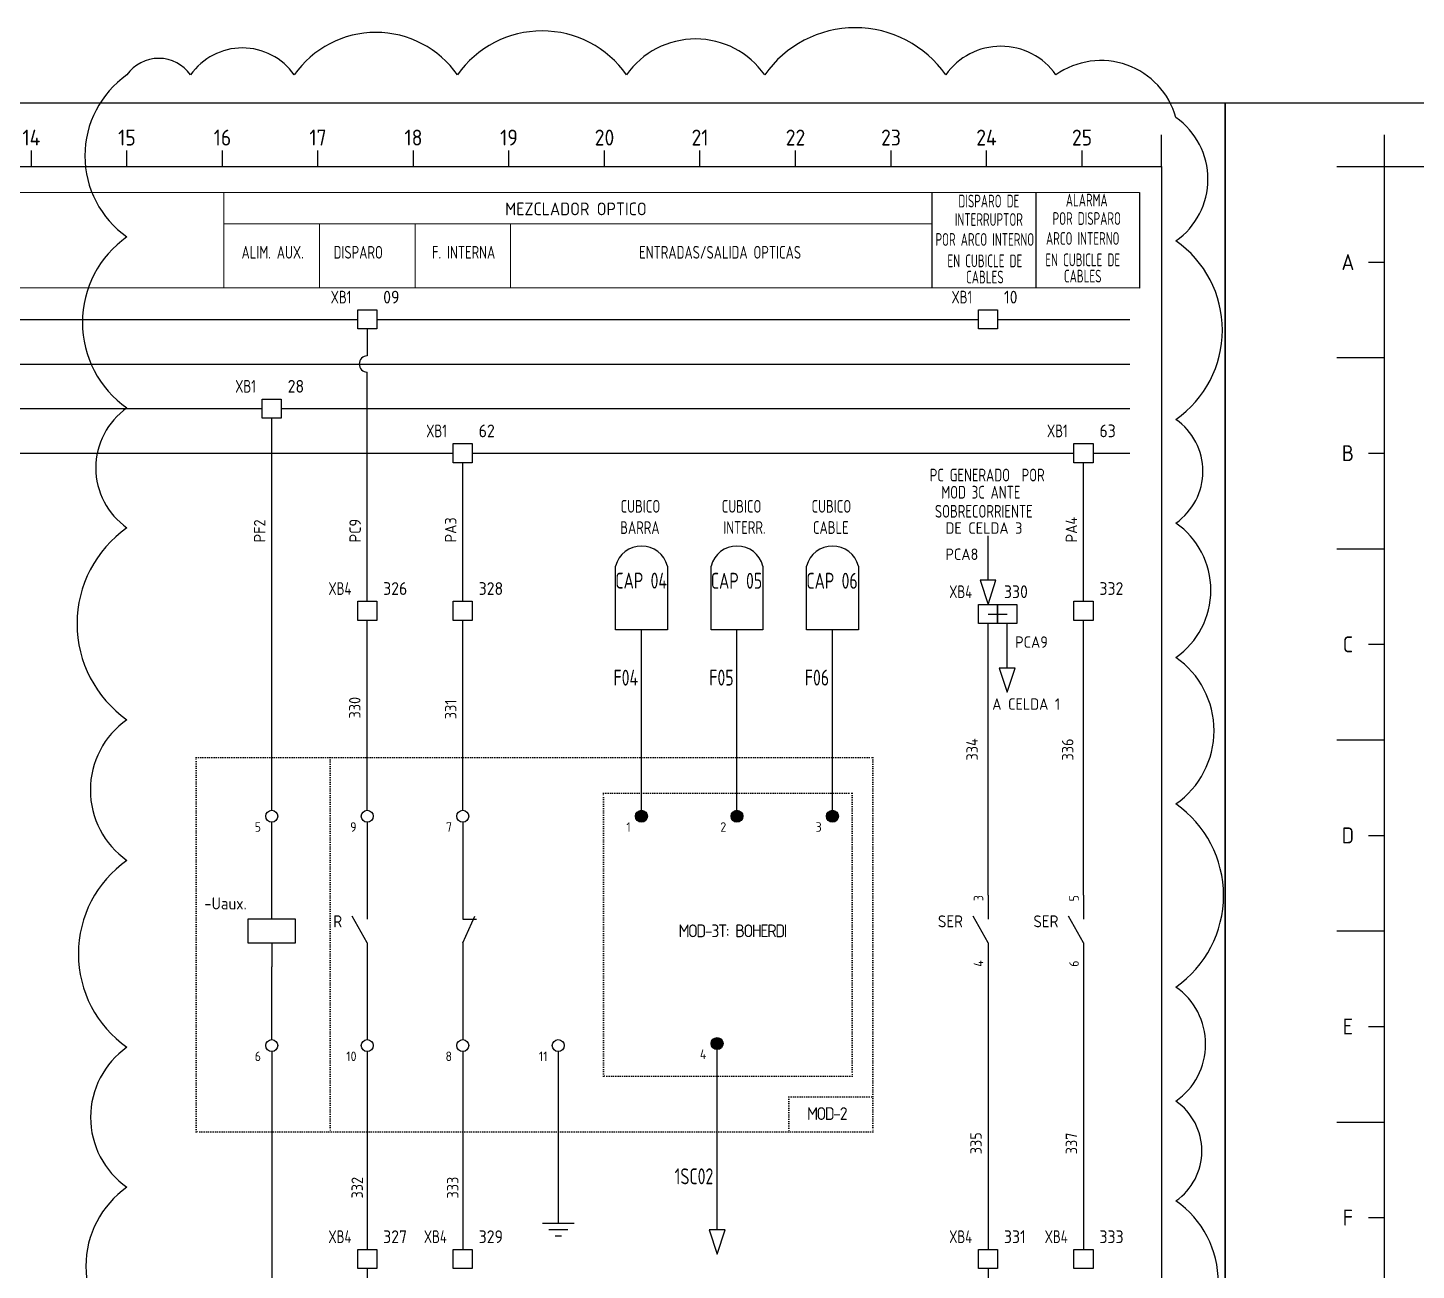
# Model space of a CAD drawing. Header units: millimetres. Extents: x 2272 to 7312, y -3839 to -3184.
# Drawn here: x 5023.4 to 5241.5, y -3378.8 to -3183.8 of the extents above; entities that cross this region are included whole.
import ezdxf
from ezdxf.enums import TextEntityAlignment as Align

# ---------------------------------------------------------------- set-up
doc = ezdxf.new("R2010")
doc.units = ezdxf.units.MM
doc.linetypes.add('DOT', pattern=[0.25, 0, -0.25])
for name, color, linetype in [('AUXILIAR', 30, 'Continuous'), ('CABLES', 3, 'Continuous'), ('COTAS', 3, 'Continuous'), ('SYMS', 7, 'Continuous'), ('TAGFIXED', 7, 'Continuous'), ('TAGS', 7, 'Continuous'), ('TERMS', 7, 'Continuous'), ('TEXTO', 3, 'Continuous'), ('TEXTOS', 3, 'Continuous'), ('WIRENO', 115, 'Continuous')]:
    doc.layers.add(name, color=color, linetype=linetype)
doc.layers.add('CDO_110VCC', color=3, linetype='Continuous', lineweight=18)
doc.styles.add('ROMANS', font='isocp3.shx')
doc.styles.add('style1', font='arial.ttf', dxfattribs={"height": 1})
doc.styles.add('style2', font='romab___.ttf', dxfattribs={"height": 1})
doc.styles.add('WD_IEC', font='ISOCP2.shx', dxfattribs={"width": 0.9, "height": 4})

# ---------------------------------------------------------------- blocks, each defined once
blk = doc.blocks.new('VCR1')
for p, q in [((0, 2.5), (0, 7.5)), ((0, -2.5), (0, -7.5))]:
    blk.add_line(p, q)
blk.add_lwpolyline([(-5, 2.5), (-5, -2.5), (5, -2.5), (5, 2.5)], close=True)
at = {"style": 'WD_IEC'}
for tag, p in [('INST', (-5.25, 11.5)), ('LOC', (-5.25, 8)), ('TAG1', (-5.25, 4.5)), ('DESC1', (-5.25, -6.85)), ('DESC2', (-5.25, -10.35)), ('DESC3', (-5.25, -13.85))]:
    blk.add_attdef(tag, text='', height=2.5, dxfattribs=at).set_placement(p, align=Align.RIGHT)
blk.add_attdef('TERM01', text='', height=2, rotation=90, dxfattribs=at).set_placement((-1, 7.5), align=Align.RIGHT)
at = {"style": 'WD_IEC', "flags": 1}
for tag, p, height in [('X2TERM01', (0, 7.5), 0.32), ('X4LINK', (-5, 0), 0.32), ('X1LINK', (5, 0), 0.32), ('ASSYCODE', (1, -4), 1), ('FAMILY', (1, -5.5), 1), ('X8TERM02', (0, -7.5), 0.32), ('CATDESC', (1, -7), 1)]:
    blk.add_attdef(tag, p, '', height=height, dxfattribs=at)
at = {"style": 'WD_IEC', "flags": 9}
for tag, p in [('MFG', (-6, 1)), ('CAT', (-6, -1.5))]:
    blk.add_attdef(tag, text='', height=1.5, dxfattribs=at).set_placement(p, align=Align.RIGHT)
at = {"style": 'WD_IEC'}
blk.add_attdef('TERM02', (-1, -7.5), '', height=2, rotation=90, dxfattribs=at)
at = {"lineweight": 9, "style": 'WD_IEC'}
for tag, p in [('NO', (-5.5, -16.5)), ('NC', (-5.5, -20))]:
    blk.add_attdef(tag, text='', height=2.5, dxfattribs=at).set_placement(p, align=Align.TOP_RIGHT)
for tag, p in [('XREFNO', (-4, -16.5)), ('XREFNC', (-4, -20))]:
    blk.add_attdef(tag, text='', height=2.5, dxfattribs=at).set_placement(p, align=Align.TOP_LEFT)
blk = doc.blocks.new('VT0002')
blk.add_circle((0, 0), 1.25)
at = {"style": 'WD_IEC', "flags": 1}
for tag, p, height in [('ASSYCODE', (2.75, 10.75), 1), ('CATDESC', (2.75, 9.25), 1), ('MFG', (2.75, 7.25), 1.5), ('CAT', (2.75, 4.75), 1.5), ('X4PIN01', (-1.25, 1), 0.25), ('X4TERM01', (-1.25, 0), 0.25), ('X4TERMDESC01', (-1.25, 0.5), 0.4), ('STRIPSEQ', (0, 0), 0.025), ('X2PIN01', (0, 2.25), 0.25), ('X2TERM01', (0, 1.25), 0.25), ('X8PIN01', (0, -0.25), 0.25), ('X2TERMDESC01', (0, 1.75), 0.4), ('X1PIN01', (1.25, 1), 0.25), ('X1TERM01', (1.25, 0), 0.25), ('X1TERMDESC01', (1.25, 0.5), 0.4), ('LINKTERM', (0, -0.04), 0.025), ('X8TERM01', (0, -1.25), 0.25), ('X8TERMDESC01', (0, -0.75), 0.4)]:
    blk.add_attdef(tag, p, '', height=height, dxfattribs=at)
at = {"style": 'WD_IEC'}
for tag, p in [('INST', (-2.25, 6.5)), ('LOC', (-2.25, 3.5)), ('DESC1', (-2.25, -6.25)), ('DESC2', (-2.25, -9.25)), ('DESC3', (-2.25, -12.25))]:
    blk.add_attdef(tag, text='', height=2.5, dxfattribs=at).set_placement(p, align=Align.RIGHT)
at = {"style": 'WD_IEC', "flags": 8}
for tag, height, p in [('TAGSTRIP', 2.5, (-2.25, 0.5)), ('TERM01', 2, (-2.25, -3.25))]:
    blk.add_attdef(tag, text='', height=height, dxfattribs=at).set_placement(p, align=Align.RIGHT)
blk = doc.blocks.new('VSW11')
for p, q in [((0, 7.5), (0, 2.5)), ((0, -2.5), (-3.125, 3.125)), ((0, -2.5), (0, -7.5))]:
    blk.add_line(p, q)
at = {"style": 'WD_IEC'}
for tag, p in [('INST', (-5.25, 6.75)), ('LOC', (-5.25, 3.75)), ('TAG1', (-5.25, 0.75)), ('DESC1', (-5.25, -11.85)), ('DESC2', (-5.25, -14.85)), ('DESC3', (-5.25, -17.85))]:
    blk.add_attdef(tag, text='', height=2.5, dxfattribs=at).set_placement(p, align=Align.RIGHT)
blk.add_attdef('TERM01', text='', height=2, rotation=90, dxfattribs=at).set_placement((-1, 7.5), align=Align.RIGHT)
at = {"style": 'WD_IEC', "flags": 1}
for tag, p, height in [('X2TERM01', (0, 7.5), 0.32), ('CONTACT', (0.5, 4.5), 1), ('COMMON', (1.75, 3.25), 1), ('X4LINK', (-3, 0), 0.32), ('X1LINK', (-0.5, 0), 0.32), ('ASSYCODE', (1, -4), 1), ('FAMILY', (1, -5.5), 1), ('X8TERM02', (0, -7.5), 0.32), ('CATDESC', (1, -7), 1)]:
    blk.add_attdef(tag, p, '', height=height, dxfattribs=at)
at = {"style": 'WD_IEC'}
blk.add_attdef('TERM02', (-1, -7.5), '', height=2, rotation=90, dxfattribs=at)
at = {"style": 'WD_IEC', "flags": 9}
for tag, p in [('MFG', (-5.75, -2.75)), ('CAT', (-5.75, -5.25))]:
    blk.add_attdef(tag, text='', height=1.5, dxfattribs=at).set_placement(p, align=Align.RIGHT)
at = {"lineweight": 15, "style": 'WD_IEC'}
for tag, p in [('XREF', (-5.25, -8.85)), ('WDTAGALT', (-5.25, -20.85))]:
    blk.add_attdef(tag, text='', height=2.5, dxfattribs=at).set_placement(p, align=Align.RIGHT)
blk = doc.blocks.new('VSW22')
for p, q in [((0, 7.5), (0, 2.5)), ((0, -2.5), (2.5, 3.12)), ((0, 2.5), (2.87, 2.5)), ((0, -2.5), (0, -7.5))]:
    blk.add_line(p, q)
at = {"style": 'WD_IEC'}
for tag, p in [('INST', (-5.25, 7.75)), ('LOC', (-5.25, 4.25)), ('TAG2', (-5.25, 0.75)), ('XREF', (-5.25, -3.75)), ('DESC1', (-5.25, -7.6)), ('DESC2', (-5.25, -11.1)), ('DESC3', (-5.25, -14.6)), ('WDTAGALT', (-5.5, -17.62))]:
    blk.add_attdef(tag, text='', height=2.5, dxfattribs=at).set_placement(p, align=Align.RIGHT)
blk.add_attdef('TERM01', text='', height=2, rotation=90, dxfattribs=at).set_placement((-1, 7.5), align=Align.RIGHT)
at = {"style": 'WD_IEC', "flags": 1}
for tag, p, height in [('X2TERM01', (0, 7.5), 0.32), ('X4LINK', (-2, 0), 0.32), ('X1LINK', (1.11, 0), 0.32), ('CONTACT', (4, -3.5), 1), ('FAMILY', (4, -5), 1), ('COMMON', (5.25, -4.75), 1), ('X8TERM02', (0, -7.5), 0.32)]:
    blk.add_attdef(tag, p, '', height=height, dxfattribs=at)
at = {"style": 'WD_IEC'}
blk.add_attdef('TERM02', (-1, -7.5), '', height=2, rotation=90, dxfattribs=at)
blk = doc.blocks.new('*U204')
blk.add_lwpolyline([(-1.5, 3), (1.5, 3), (1.5, 0), (-1.5, 0)], close=True)
at = {"style": 'ROMANS', "width": 0.8}
blk.add_attdef('XA', text='', height=2, dxfattribs=at).set_placement((-2.5, 4), align=Align.RIGHT)
at = {"layer": 'TEXTO', "style": 'ROMANS'}
blk.add_attdef('BORNE', (2.5, 4), '', height=2, dxfattribs=at)
blk = doc.blocks.new('*U205')
blk.add_lwpolyline([(-1.5, 3), (1.5, 3), (1.5, 0), (-1.5, 0)], close=True)
at = {"style": 'ROMANS', "width": 0.8}
blk.add_attdef('XA', text='', height=2, dxfattribs=at).set_placement((-2.5, 4), align=Align.RIGHT)
at = {"layer": 'TEXTO', "style": 'ROMANS'}
blk.add_attdef('BORNE', (2.5, 4), '', height=2, dxfattribs=at)
blk = doc.blocks.new('*U209')
blk.add_lwpolyline([(-1.5, 3), (1.5, 3), (1.5, 0), (-1.5, 0)], close=True)
at = {"style": 'ROMANS', "width": 0.8}
blk.add_attdef('XA', text='', height=2, dxfattribs=at).set_placement((-2.5, 4), align=Align.RIGHT)
at = {"layer": 'TEXTO', "style": 'ROMANS'}
blk.add_attdef('BORNE', (2.5, 4), '', height=2, dxfattribs=at)
blk = doc.blocks.new('*U210')
blk.add_lwpolyline([(-1.5, 3), (1.5, 3), (1.5, 0), (-1.5, 0)], close=True)
at = {"style": 'ROMANS', "width": 0.8}
blk.add_attdef('XA', text='', height=2, dxfattribs=at).set_placement((-2.5, 4), align=Align.RIGHT)
at = {"layer": 'TEXTO', "style": 'ROMANS'}
blk.add_attdef('BORNE', (2.5, 4), '', height=2, dxfattribs=at)
blk = doc.blocks.new('*U211')
blk.add_lwpolyline([(-1.5, 3), (1.5, 3), (1.5, 0), (-1.5, 0)], close=True)
at = {"style": 'ROMANS', "width": 0.8}
blk.add_attdef('XA', text='', height=2, dxfattribs=at).set_placement((-2.5, 4), align=Align.RIGHT)
at = {"layer": 'TEXTO', "style": 'ROMANS'}
blk.add_attdef('BORNE', (2.5, 4), '', height=2, dxfattribs=at)
blk = doc.blocks.new('*U212')
blk.add_lwpolyline([(-1.5, 3), (1.5, 3), (1.5, 0), (-1.5, 0)], close=True)
at = {"style": 'ROMANS', "width": 0.8}
blk.add_attdef('XA', text='', height=2, dxfattribs=at).set_placement((-2.5, 4), align=Align.RIGHT)
at = {"layer": 'TEXTO', "style": 'ROMANS'}
blk.add_attdef('BORNE', (2.5, 4), '', height=2, dxfattribs=at)
blk = doc.blocks.new('*U213')
blk.add_lwpolyline([(-1.5, 3), (1.5, 3), (1.5, 0), (-1.5, 0)], close=True)
at = {"style": 'ROMANS', "width": 0.8}
blk.add_attdef('XA', text='', height=2, dxfattribs=at).set_placement((-2.5, 4), align=Align.RIGHT)
at = {"layer": 'TEXTO', "style": 'ROMANS'}
blk.add_attdef('BORNE', (2.5, 4), '', height=2, dxfattribs=at)
blk = doc.blocks.new('*U215')
blk.add_lwpolyline([(-1.5, 3), (1.5, 3), (1.5, 0), (-1.5, 0)], close=True)
at = {"style": 'ROMANS', "width": 0.8}
blk.add_attdef('XA', text='', height=2, dxfattribs=at).set_placement((-2.5, 4), align=Align.RIGHT)
at = {"layer": 'TEXTO', "style": 'ROMANS'}
blk.add_attdef('BORNE', (2.5, 4), '', height=2, dxfattribs=at)
blk = doc.blocks.new('TIERRA')
for p, q in [((147.5, 185.5), (152.5, 185.5)), ((148.5, 184.5), (151.5, 184.5)), ((149.5, 183.5), (150.5, 183.5))]:
    blk.add_line(p, q)
blk = doc.blocks.new('VCR21')
for p, q in [((0, 7.5), (0, 2.5)), ((0, -2.5), (-3.12, 3.12)), ((0, -2.5), (0, -7.5))]:
    blk.add_line(p, q)
at = {"style": 'WD_IEC'}
for tag, p in [('INST', (-5.25, 6.75)), ('LOC', (-5.25, 3.75)), ('TAG2', (-5.25, 0.75)), ('XREF', (-5.25, -3.75)), ('DESC1', (-5.25, -6.75)), ('DESC2', (-5.25, -9.75)), ('DESC3', (-5.25, -12.75))]:
    blk.add_attdef(tag, text='', height=2.5, dxfattribs=at).set_placement(p, align=Align.RIGHT)
blk.add_attdef('TERM01', text='', height=2, rotation=90, dxfattribs=at).set_placement((-1, 7.5), align=Align.RIGHT)
at = {"style": 'WD_IEC', "flags": 1}
for tag, p, height in [('X2TERM01', (0, 7.5), 0.32), ('X4LINK', (-2.75, 0), 0.32), ('X1LINK', (-0.5, 0), 0.32), ('CONTACT', (4, -3.5), 1), ('FAMILY', (4, -5), 1), ('COMMON', (5.25, -4.75), 1), ('X8TERM02', (0, -7.5), 0.32)]:
    blk.add_attdef(tag, p, '', height=height, dxfattribs=at)
at = {"style": 'WD_IEC'}
blk.add_attdef('TERM02', (-1, -7.5), '', height=2, rotation=90, dxfattribs=at)
blk = doc.blocks.new('*U206')
blk.add_lwpolyline([(-1.5, 3), (1.5, 3), (1.5, 0), (-1.5, 0)], close=True)
at = {"style": 'ROMANS', "width": 0.8}
blk.add_attdef('XA', text='', height=2, dxfattribs=at).set_placement((-2.5, 4), align=Align.RIGHT)
at = {"layer": 'TEXTO', "style": 'ROMANS'}
blk.add_attdef('BORNE', (2.5, 4), '', height=2, dxfattribs=at)
blk = doc.blocks.new('*U214')
blk.add_lwpolyline([(-1.5, 3), (1.5, 3), (1.5, 0), (-1.5, 0)], close=True)
at = {"style": 'ROMANS', "width": 0.8}
blk.add_attdef('XA', text='', height=2, dxfattribs=at).set_placement((-2.5, 4), align=Align.RIGHT)
at = {"layer": 'TEXTO', "style": 'ROMANS'}
blk.add_attdef('BORNE', (2.5, 4), '', height=2, dxfattribs=at)
blk = doc.blocks.new('WD_WNV')
at = {"linetype": 'Continuous', "style": 'WD_IEC', "width": 0.8}
blk.add_attdef('WIRENO', text='', height=2.5, dxfattribs=at).set_placement((-1.6, 0), align=Align.MIDDLE_RIGHT)
at = {"style": 'WD_IEC', "flags": 1}
for tag, p in [('W08USER', (-1, 0.375)), ('W04USER', (-1, 0.875)), ('W05USER', (-1, 0.75)), ('W09USER', (-1, 0.25)), ('W03USER', (-1, 1)), ('W06USER', (-1, 0.625)), ('W07USER', (-1, 0.5)), ('W02USER', (-1, 1.125)), ('W01USER', (-1, 1.25)), ('W10USER', (-1, 0.125))]:
    blk.add_attdef(tag, text='', height=0.08, dxfattribs=at).set_placement(p, align=Align.CENTER)
blk = doc.blocks.new('*U129')
blk.add_lwpolyline([(-1.5, 3), (1.5, 3), (1.5, 0), (-1.5, 0)], close=True)
at = {"style": 'ROMANS', "width": 0.8}
blk.add_attdef('XA', text='', height=2, dxfattribs=at).set_placement((-2.5, 4), align=Align.RIGHT)
at = {"layer": 'TEXTO', "style": 'ROMANS'}
blk.add_attdef('BORNE', (2.5, 4), '', height=2, dxfattribs=at)
blk = doc.blocks.new('A3-Funcional')
at = {"color": 1, "linetype": 'Continuous'}
for p, q in [((25, 287), (410, 287)), ((25, 10), (25, 287)), ((410, 287), (410, 10))]:
    blk.add_line(p, q, dxfattribs=at)
at = {"color": 11}
blk.add_lwpolyline([(0, 0), (0, 297), (420, 297), (420, 0)], close=True, dxfattribs=at)
at = {"layer": 'TEXTOS'}
blk.add_line((25, 287), (25, 292), dxfattribs=at)
at = {"layer": 'TEXTOS', "color": 3}
for p, q in [((410, 287), (410, 292)), ((232.5, 287), (232.5, 289.5)), ((247.5, 287), (247.5, 289.5)), ((262.5, 287), (262.5, 289.5)), ((277.5, 287), (277.5, 289.5)), ((292.5, 287), (292.5, 289.5)), ((307.5, 287), (307.5, 289.5)), ((322.5, 287), (322.5, 289.5)), ((337.5, 287), (337.5, 289.5)), ((352.5, 287), (352.5, 289.5)), ((367.5, 287), (367.5, 289.5)), ((382.5, 287), (382.5, 289.5)), ((397.5, 287), (397.5, 289.5)), ((17.5, 287), (25, 287)), ((22.5, 272), (25, 272)), ((17.5, 257), (25, 257)), ((22.5, 242), (25, 242)), ((17.5, 227), (25, 227)), ((22.5, 212), (25, 212)), ((17.5, 197), (25, 197)), ((22.5, 182), (25, 182)), ((17.5, 167), (25, 167)), ((22.5, 152), (25, 152)), ((17.5, 137), (25, 137)), ((22.5, 122), (25, 122))]:
    blk.add_line(p, q, dxfattribs=at)
at = {"layer": 'TEXTOS', "color": 3, "style": 'ROMANS'}
for s, p in [('14', (232.5, 290.3)), ('15', (247.5, 290.3)), ('16', (262.5, 290.3)), ('17', (277.5, 290.3)), ('18', (292.5, 290.3)), ('19', (307.5, 290.3)), ('20', (322.5, 290.3)), ('21', (337.5, 290.3)), ('22', (352.5, 290.3)), ('23', (367.5, 290.3)), ('24', (382.5, 290.3)), ('25', (397.5, 290.3))]:
    blk.add_text(s, height=2.5, dxfattribs=at).set_placement(p, align=Align.CENTER)
for s, p in [('A', (19.26, 272)), ('B', (19.26, 242)), ('C', (19.26, 212)), ('D', (19.26, 182)), ('E', (19.26, 152)), ('F', (19.26, 122))]:
    blk.add_text(s, height=2.5, dxfattribs=at).set_placement(p, align=Align.MIDDLE)
at = {"layer": 'TEXTOS', "color": 7, "linetype": 'Continuous', "style": 'style2', "width": 0.8}
blk.add_attdef('CLIENTE', (295.02, 31.81), '', height=3.5, dxfattribs=at)
at = {"layer": 'TEXTOS', "color": 7, "style": 'style2'}
blk.add_attdef('NºOBRA', text='', height=4, dxfattribs=at).set_placement((380.19, 28), align=Align.CENTER)
at = {"layer": 'TEXTOS', "color": 7, "linetype": 'Continuous', "style": 'style1'}
for tag, p in [('0/0', (403.7, 28)), ('1088-01MP01', (379.98, 18.5)), ('REVCLIENTE', (403.7, 18.5)), ('1088-01MP01', (379.98, 11.43)), ('REV', (403.7, 11.19))]:
    blk.add_attdef(tag, text='', height=2.5, dxfattribs=at).set_placement(p, align=Align.CENTER)
at = {"layer": 'TEXTOS', "style": 'ROMANS'}
for tag, p in [('04/01/01', (204.48, 27.37)), ('NAMEDIB', (224.48, 27.33)), ('FECHREV', (204.48, 20.11)), ('NAMEREV', (224.48, 20.1)), ('FECHAPR', (204.48, 12.61)), ('NAMEAPR', (224.48, 12.6))]:
    blk.add_attdef(tag, text='', height=2, dxfattribs=at).set_placement(p, align=Align.CENTER)
at = {"layer": 'TEXTOS', "color": 7, "style": 'style1'}
blk.add_attdef('OBRA', (295.02, 26.8), '', height=2.5, dxfattribs=at)
at = {"layer": 'TEXTOS', "color": 7, "style": 'style1', "width": 0.85}
for tag, p in [('DESCRIPCION1', (332.01, 20.37)), ('DESCRIPCION2', (332.01, 16.29)), ('DESCRIPCION3', (332.01, 12.18))]:
    blk.add_attdef(tag, text='', height=2.5, dxfattribs=at).set_placement(p, align=Align.CENTER)

msp = doc.modelspace()

# ---------------------------------------------------------------- hatches: boundary and pattern name
for points in [[(5120.75, -3307.56, 1), (5118.87, -3307.56, 1)], [(5135.75, -3307.56, 1), (5133.87, -3307.56, 1)], [(5150.75, -3307.56, 1), (5148.87, -3307.56, 1)], [(5132.61, -3343.24, 1), (5130.74, -3343.24, 1)]]:
    msp.add_hatch(color=256).paths.add_polyline_path(points)

# ---------------------------------------------------------------- linework, layer by layer
at = {"color": 3}
for p, q in [((5165.42, -3209.71), (5165.42, -3224.56)), ((5181.74, -3209.71), (5181.74, -3224.56))]:
    msp.add_line(p, q, dxfattribs=at)
for p, q in [((5076.74, -3231.06), (5076.74, -3235.29)), ((5174.24, -3270.51), (5174.24, -3263.52)), ((5174.24, -3275.81), (5177.24, -3275.81)), ((5177.24, -3284.29), (5177.24, -3277.31)), ((5119.82, -3307.56), (5119.82, -3278.31)), ((5134.81, -3307.56), (5134.81, -3278.31)), ((5149.81, -3307.56), (5149.81, -3278.31)), ((5131.69, -3372.48), (5131.69, -3343.23)), ((5106.74, -3367.5), (5106.74, -3371.43)), ((5174.24, -3378.56), (5174.24, -3390.89))]:
    msp.add_line(p, q)
at = {"linetype": 'Continuous'}
for p, q in [((5076.74, -3273.81), (5076.74, -3237.83)), ((5061.74, -3306.62), (5061.74, -3245.06)), ((5091.74, -3273.81), (5091.74, -3252.06)), ((5189.24, -3273.81), (5189.24, -3252.06)), ((5076.74, -3306.62), (5076.74, -3276.81)), ((5091.74, -3306.62), (5091.74, -3276.81)), ((5174.24, -3319.93), (5174.24, -3277.31)), ((5189.24, -3319.93), (5189.24, -3276.81)), ((5061.74, -3319.93), (5061.74, -3308.49)), ((5076.74, -3308.49), (5076.74, -3319.93)), ((5091.74, -3308.49), (5091.74, -3319.93)), ((5061.74, -3342.62), (5061.74, -3331.18)), ((5076.74, -3331.18), (5076.74, -3342.62)), ((5091.74, -3331.18), (5091.74, -3342.62)), ((5174.24, -3331.18), (5174.24, -3375.56)), ((5189.24, -3331.18), (5189.24, -3375.56)), ((5061.74, -3344.49), (5061.74, -3435.06)), ((5076.74, -3344.49), (5076.74, -3375.56)), ((5091.74, -3344.49), (5091.74, -3375.56)), ((5106.74, -3344.49), (5106.74, -3369.46)), ((5076.74, -3378.56), (5076.74, -3386.85))]:
    msp.add_line(p, q, dxfattribs=at)
msp.add_lwpolyline([(5203.75, -3393.53, 0.520567), (5203.75, -3367.94, 0.520567), (5203.75, -3352.28, 0.520567), (5203.75, -3334.37, 0.520567), (5203.75, -3305.62, 0.520567), (5203.75, -3282.62, 0.520567), (5203.75, -3261.52, 0.520567), (5203.75, -3245.26, 0.520567), (5203.75, -3217.22, 0.520567), (5203.75, -3197.87, 0.520567), (5184.91, -3191.18, 0.520567), (5167.61, -3191.18, 0.520567), (5139.16, -3191.18, 0.520567), (5117.46, -3191.18, 0.520567), (5090.92, -3191.18, 0.520567), (5065.27, -3191.18, 0.520567), (5048.99, -3191.18, 0.520567), (5039, -3191.18, 0.520567), (5039, -3216.6, 0.520567), (5039, -3243.46, 0.520567), (5039, -3262.28, 0.520567), (5039, -3292.4, 0.520567), (5039, -3314.49, 0.520567), (5039, -3343.82, 0.520567), (5039, -3365.8, 0.520567), (5039, -3390.6, 0.520567)], format="xyb")
for points in [[(5123.89, -3268.28), (5123.89, -3278.31), (5115.75, -3278.31), (5115.75, -3268.28)], [(5138.88, -3268.28), (5138.88, -3278.31), (5130.74, -3278.31), (5130.74, -3268.28)], [(5153.88, -3268.28), (5153.88, -3278.31), (5145.74, -3278.31), (5145.74, -3268.28)]]:
    msp.add_lwpolyline(points)
for points in [[(5174.24, -3274.31), (5175.49, -3270.51), (5172.99, -3270.51)], [(5177.24, -3288.09), (5178.49, -3284.29), (5175.99, -3284.29)], [(5131.69, -3376.28), (5132.94, -3372.48), (5130.44, -3372.48)]]:
    msp.add_lwpolyline(points, close=True)
for centre, radius, start, end in [((5076.74, -3236.56), 1.27, 90, 270), ((5119.82, -3269.35), 4.21, 14.7232, 165.2768), ((5134.81, -3269.35), 4.21, 14.7232, 165.2768), ((5149.81, -3269.35), 4.21, 14.7232, 165.2768)]:
    msp.add_arc(centre, radius, start, end)
at = {"layer": 'AUXILIAR'}
for p, q in [((4821.5, -3229.56), (5075.24, -3229.56)), ((5078.24, -3229.56), (5172.74, -3229.56)), ((5175.74, -3229.56), (5196.5, -3229.56)), ((4945.37, -3236.56), (5196.5, -3236.56)), ((4821.5, -3243.56), (5060.24, -3243.56)), ((5063.24, -3243.56), (5196.5, -3243.56)), ((4821.5, -3250.56), (5090.24, -3250.56)), ((5093.24, -3250.56), (5187.74, -3250.56)), ((5190.74, -3250.56), (5196.5, -3250.56))]:
    msp.add_line(p, q, dxfattribs=at)
at = {"layer": 'AUXILIAR', "linetype": 'DOT'}
for p, q in [((5070.93, -3298.33), (5070.93, -3357.08)), ((5142.96, -3351.61), (5142.96, -3357.09)), ((5142.96, -3351.61), (5156.13, -3351.61))]:
    msp.add_line(p, q, dxfattribs=at)
for points in [[(5049.88, -3298.33), (5156.13, -3298.33), (5156.13, -3357.09), (5049.88, -3357.08)], [(5113.87, -3303.93), (5152.88, -3303.93), (5152.88, -3348.34), (5113.87, -3348.34)]]:
    msp.add_lwpolyline(points, close=True, dxfattribs=at)
at = {"layer": 'CDO_110VCC'}
for p, q in [((5054.24, -3209.71), (5054.24, -3224.56)), ((5054.24, -3209.71), (5054.24, -3224.56)), ((5054.24, -3209.71), (5054.24, -3224.56)), ((5054.24, -3214.56), (5165.42, -3214.56)), ((5069.24, -3214.56), (5069.24, -3224.56)), ((5084.24, -3214.56), (5084.24, -3224.56)), ((5099.24, -3214.56), (5099.24, -3224.56))]:
    msp.add_line(p, q, dxfattribs=at)
at = {"layer": 'COTAS'}
msp.add_lwpolyline([(4821.74, -3209.56), (5198.05, -3209.63), (5198.05, -3224.63), (4821.74, -3224.56)], close=True, dxfattribs=at)

# ---------------------------------------------------------------- block references
for name, p in [('A3-Funcional', (4791.5, -3492.56)), ('A3-Funcional', (5211.5, -3492.56)), ('*U129', (5177.24, -3277.31)), ('TIERRA', (4956.74, -3556.93))]:
    msp.add_blockref(name, p)
for name, p, values in [('*U204', (5076.74, -3231.06), {'XA': 'XB1', 'BORNE': '09'}), ('*U205', (5174.24, -3231.06), {'XA': 'XB1', 'BORNE': '10'}), ('*U206', (5061.74, -3245.06), {'XA': 'XB1', 'BORNE': '28'}), ('*U213', (5091.74, -3252.06), {'XA': 'XB1', 'BORNE': '62'}), ('*U213', (5189.24, -3252.06), {'XA': 'XB1', 'BORNE': '63'}), ('*U213', (5076.74, -3276.81), {'XA': 'XB4', 'BORNE': '326'}), ('*U215', (5174.24, -3277.31), {'XA': 'XB4', 'BORNE': '330'}), ('*U212', (5076.74, -3378.56), {'XA': 'XB4', 'BORNE': '327'}), ('*U211', (5091.74, -3378.56), {'XA': 'XB4', 'BORNE': '329'}), ('*U210', (5174.24, -3378.56), {'XA': 'XB4', 'BORNE': '331'}), ('*U209', (5189.24, -3378.56), {'XA': 'XB4', 'BORNE': '333'})]:
    msp.add_blockref(name, p).add_auto_attribs(values)
ref = msp.add_blockref('*U214', (5091.74, -3276.81))
ref.add_attrib('BORNE', '328', (5094.24, -3272.81), dxfattribs={"layer": 'TEXTO', "height": 2, "style": 'ROMANS'})
ref = msp.add_blockref('*U214', (5189.24, -3276.81))
ref.add_attrib('BORNE', '332', (5191.74, -3272.81), dxfattribs={"layer": 'TEXTO', "height": 2, "style": 'ROMANS'})
at = {"layer": 'SYMS'}
ref = msp.add_blockref('VT0002', (5061.74, -3307.56), dxfattribs=dict(at, xscale=0.75, yscale=0.75, zscale=0.75))
ref.add_attrib('TERM01', '5', dxfattribs={"layer": 'TERMS', "height": 1.5, "style": 'WD_IEC', "flags": 8}).set_placement((5060.05, -3309.99), align=Align.RIGHT)
ref = msp.add_blockref('VT0002', (5076.74, -3307.56), dxfattribs=dict(at, xscale=0.75, yscale=0.75, zscale=0.75))
ref.add_attrib('TERM01', '9', dxfattribs={"layer": 'TERMS', "height": 1.5, "style": 'WD_IEC', "flags": 8}).set_placement((5075.05, -3309.99), align=Align.RIGHT)
ref = msp.add_blockref('VT0002', (5091.74, -3307.56), dxfattribs=dict(at, xscale=0.75, yscale=0.75, zscale=0.75))
ref.add_attrib('TERM01', '7', dxfattribs={"layer": 'TERMS', "height": 1.5, "style": 'WD_IEC', "flags": 8}).set_placement((5090.05, -3309.99), align=Align.RIGHT)
ref = msp.add_blockref('VT0002', (5119.81, -3307.56), dxfattribs=dict(at, xscale=0.75, yscale=0.75, zscale=0.75))
ref.add_attrib('TERM01', '1', dxfattribs={"layer": 'TERMS', "height": 1.5, "style": 'WD_IEC', "flags": 8}).set_placement((5118.12, -3309.99), align=Align.RIGHT)
ref = msp.add_blockref('VT0002', (5134.81, -3307.56), dxfattribs=dict(at, xscale=0.75, yscale=0.75, zscale=0.75))
ref.add_attrib('TERM01', '2', dxfattribs={"layer": 'TERMS', "height": 1.5, "style": 'WD_IEC', "flags": 8}).set_placement((5133.12, -3309.99), align=Align.RIGHT)
ref = msp.add_blockref('VT0002', (5149.81, -3307.56), dxfattribs=dict(at, xscale=0.75, yscale=0.75, zscale=0.75))
ref.add_attrib('TERM01', '3', dxfattribs={"layer": 'TERMS', "height": 1.5, "style": 'WD_IEC', "flags": 8}).set_placement((5148.12, -3309.99), align=Align.RIGHT)
ref = msp.add_blockref('VCR1', (5061.74, -3325.56), dxfattribs=dict(at, xscale=0.75, yscale=0.75, zscale=0.75))
ref.add_attrib('TAG1F', '-Uaux.', dxfattribs={"layer": 'TAGFIXED', "height": 1.875, "style": 'WD_IEC'}).set_placement((5057.8, -3322.18), align=Align.RIGHT)
ref = msp.add_blockref('VSW11', (5076.74, -3325.56), dxfattribs=dict(at, xscale=0.75, yscale=0.75, zscale=0.75))
ref.add_attrib('TAG1F', 'R', dxfattribs={"layer": 'TAGFIXED', "height": 1.88, "style": 'WD_IEC'}).set_placement((5072.8, -3324.99), align=Align.RIGHT)
at = {"layer": 'SYMS', "xscale": 0.75, "yscale": 0.75, "zscale": 0.75}
msp.add_blockref('VSW22', (5091.74, -3325.56), dxfattribs=at)
at = {"layer": 'SYMS'}
ref = msp.add_blockref('VCR21', (5174.24, -3325.56), dxfattribs=dict(at, xscale=0.75, yscale=0.75, zscale=0.75))
ref.add_attrib('TERM02', '4', (5173.49, -3331.18), dxfattribs={"layer": 'TERMS', "height": 1.5, "rotation": 90, "style": 'WD_IEC'})
ref.add_attrib('TERM01', '3', dxfattribs={"layer": 'TERMS', "height": 1.5, "rotation": 90, "style": 'WD_IEC'}).set_placement((5173.49, -3319.93), align=Align.RIGHT)
ref.add_attrib('TAG2', 'SER', dxfattribs={"layer": 'TAGS', "height": 1.875, "style": 'WD_IEC'}).set_placement((5170.3, -3324.99), align=Align.RIGHT)
ref = msp.add_blockref('VCR21', (5189.24, -3325.56), dxfattribs=dict(at, xscale=0.75, yscale=0.75, zscale=0.75))
ref.add_attrib('TERM02', '6', (5188.49, -3331.18), dxfattribs={"layer": 'TERMS', "height": 1.5, "rotation": 90, "style": 'WD_IEC'})
ref.add_attrib('TERM01', '5', dxfattribs={"layer": 'TERMS', "height": 1.5, "rotation": 90, "style": 'WD_IEC'}).set_placement((5188.49, -3319.93), align=Align.RIGHT)
ref.add_attrib('TAG2', 'SER', dxfattribs={"layer": 'TAGS', "height": 1.875, "style": 'WD_IEC'}).set_placement((5185.3, -3324.99), align=Align.RIGHT)
ref = msp.add_blockref('VT0002', (5061.74, -3343.56), dxfattribs=dict(at, xscale=0.75, yscale=0.75, zscale=0.75))
ref.add_attrib('TERM01', '6', dxfattribs={"layer": 'TERMS', "height": 1.5, "style": 'WD_IEC', "flags": 8}).set_placement((5060.05, -3345.99), align=Align.RIGHT)
ref = msp.add_blockref('VT0002', (5076.74, -3343.56), dxfattribs=dict(at, xscale=0.75, yscale=0.75, zscale=0.75))
ref.add_attrib('TERM01', '10', dxfattribs={"layer": 'TERMS', "height": 1.5, "style": 'WD_IEC', "flags": 8}).set_placement((5075.05, -3345.99), align=Align.RIGHT)
ref = msp.add_blockref('VT0002', (5091.74, -3343.56), dxfattribs=dict(at, xscale=0.75, yscale=0.75, zscale=0.75))
ref.add_attrib('TERM01', '8', dxfattribs={"layer": 'TERMS', "height": 1.5, "style": 'WD_IEC', "flags": 8}).set_placement((5090.05, -3345.99), align=Align.RIGHT)
ref = msp.add_blockref('VT0002', (5106.74, -3343.56), dxfattribs=dict(at, xscale=0.75, yscale=0.75, zscale=0.75))
ref.add_attrib('TERM01', '11', dxfattribs={"layer": 'TERMS', "height": 1.5, "style": 'WD_IEC', "flags": 8}).set_placement((5105.05, -3345.99), align=Align.RIGHT)
ref = msp.add_blockref('VT0002', (5131.69, -3343.23), dxfattribs=dict(at, xscale=0.75, yscale=0.75, zscale=0.75))
ref.add_attrib('TERM01', '4', dxfattribs={"layer": 'TERMS', "height": 1.5, "style": 'WD_IEC', "flags": 8}).set_placement((5130, -3345.67), align=Align.RIGHT)
at = {"layer": 'WIRENO'}
ref = msp.add_blockref('WD_WNV', (5125.42, -3270.56), dxfattribs=at)
ref.add_attrib('WIRENO', 'CAP 04', dxfattribs={"linetype": 'Continuous', "height": 2.5, "style": 'WD_IEC', "width": 0.8}).set_placement((5123.82, -3270.56), align=Align.MIDDLE_RIGHT)
ref = msp.add_blockref('WD_WNV', (5140.37, -3270.59), dxfattribs=at)
ref.add_attrib('WIRENO', 'CAP 05', dxfattribs={"linetype": 'Continuous', "height": 2.5, "style": 'WD_IEC', "width": 0.8}).set_placement((5138.77, -3270.59), align=Align.MIDDLE_RIGHT)
ref = msp.add_blockref('WD_WNV', (5155.37, -3270.59), dxfattribs=at)
ref.add_attrib('WIRENO', 'CAP 06', dxfattribs={"linetype": 'Continuous', "height": 2.5, "style": 'WD_IEC', "width": 0.8}).set_placement((5153.77, -3270.59), align=Align.MIDDLE_RIGHT)
ref = msp.add_blockref('WD_WNV', (5120.88, -3285.8), dxfattribs=at)
ref.add_attrib('WIRENO', 'F04', dxfattribs={"linetype": 'Continuous', "height": 2.5, "style": 'WD_IEC', "width": 0.8}).set_placement((5119.28, -3285.8), align=Align.MIDDLE_RIGHT)
ref = msp.add_blockref('WD_WNV', (5135.88, -3285.79), dxfattribs=at)
ref.add_attrib('WIRENO', 'F05', dxfattribs={"linetype": 'Continuous', "height": 2.5, "style": 'WD_IEC', "width": 0.8}).set_placement((5134.28, -3285.79), align=Align.MIDDLE_RIGHT)
ref = msp.add_blockref('WD_WNV', (5150.88, -3285.79), dxfattribs=at)
ref.add_attrib('WIRENO', 'F06', dxfattribs={"linetype": 'Continuous', "height": 2.5, "style": 'WD_IEC', "width": 0.8}).set_placement((5149.28, -3285.79), align=Align.MIDDLE_RIGHT)
ref = msp.add_blockref('WD_WNV', (5132.69, -3364.08), dxfattribs=at)
ref.add_attrib('WIRENO', '1SC02', dxfattribs={"linetype": 'Continuous', "height": 2.5, "style": 'WD_IEC', "width": 0.8}).set_placement((5131.09, -3364.08), align=Align.MIDDLE_RIGHT)

# ---------------------------------------------------------------- texts
at = {"color": 3, "style": 'ROMANS'}
for s, width, p in [('DISPARO DE', 0.7, (5174.37, -3210.98)), ('ALARMA', 0.7, (5189.74, -3210.83)), ('INTERRUPTOR', 0.7, (5174.37, -3213.88)), ('POR DISPARO', 0.7, (5189.74, -3213.72)), ('POR ARCO INTERNO', 0.7, (5173.74, -3217.01)), ('ARCO INTERNO', 0.7, (5189.11, -3216.85)), ('ALIM. AUX.', 0.8, (5061.89, -3219.02)), ('DISPARO', 0.8, (5075.32, -3219.02)), ('F. INTERNA', 0.8, (5091.87, -3219.02)), ('ENTRADAS/SALIDA OPTICAS', 0.8, (5132.16, -3219.02)), ('EN CUBICLE DE', 0.7, (5173.74, -3220.37)), ('EN CUBICLE DE', 0.7, (5189.11, -3220.21)), ('CABLES', 0.7, (5173.74, -3222.91)), ('CABLES', 0.7, (5189.11, -3222.76)), ('PC GENERADO  POR', 0.8, (5174.11, -3253.99)), ('MOD 3C ANTE ', 0.8, (5173.57, -3256.69)), ('CUBICO ', 0.8, (5120.1, -3258.9)), ('CUBICO ', 0.8, (5135.98, -3258.9)), ('CUBICO ', 0.8, (5150.09, -3258.9)), ('SOBRECORRIENTE', 0.8, (5173.57, -3259.68)), ('BARRA', 0.8, (5119.56, -3262.24)), ('INTERR.', 0.8, (5135.98, -3262.23)), ('CABLE', 0.8, (5149.55, -3262.23))]:
    msp.add_text(s, height=2, dxfattribs=dict(at, width=width)).set_placement(p, align=Align.MIDDLE_CENTER)
msp.add_text('MEZCLADOR OPTICO', height=2, dxfattribs=at).set_placement((5109.51, -3212.21), align=Align.MIDDLE_CENTER)
at = {"layer": 'CABLES', "char_height": 1.8, "attachment_point": 7, "rotation": 90, "style": 'ROMANS'}
for s, insert in [('PF2', (5060.74, -3264.56)), ('PC9', (5075.74, -3264.56)), ('PA3', (5090.74, -3264.56)), ('PA4', (5188.24, -3264.56)), ('330', (5075.68, -3292.2)), ('331', (5090.74, -3292.32)), ('334', (5172.64, -3298.8)), ('336', (5187.64, -3298.8)), ('335', (5173.24, -3360.62)), ('337', (5188.24, -3360.62)), ('332', (5076.06, -3367.56)), ('333', (5091.06, -3367.56))]:
    msp.add_mtext_dynamic_manual_height_columns(s, width=6.7539, gutter_width=9, heights=[0], dxfattribs=dict(at, insert=insert))
at = {"layer": 'CABLES', "char_height": 1.8, "attachment_point": 7, "style": 'ROMANS'}
for s, width, insert in [('DE CELDA 3', 14.3412, (5167.56, -3263.22)), ('PCA8', 6.7539, (5167.55, -3267.33)), ('PCA9', 6.7539, (5178.5, -3281.12)), ('A CELDA 1', 14.3412, (5174.9, -3290.85))]:
    msp.add_mtext_dynamic_manual_height_columns(s, width=width, gutter_width=9, heights=[0], dxfattribs=dict(at, insert=insert))
at = {"layer": 'TEXTOS', "char_height": 2, "width": 34.2916, "attachment_point": 2, "line_spacing_factor": 0.75, "style": 'ROMANS'}
for s, insert in [('{\\T0.85;MOD-3T: BOHERDI}', (5134.13, -3324.54)), ('{\\T0.85;MOD-2}', (5148.9, -3353.23))]:
    msp.add_mtext(s, dxfattribs=dict(at, insert=insert))

doc.saveas('drawing.dxf')
